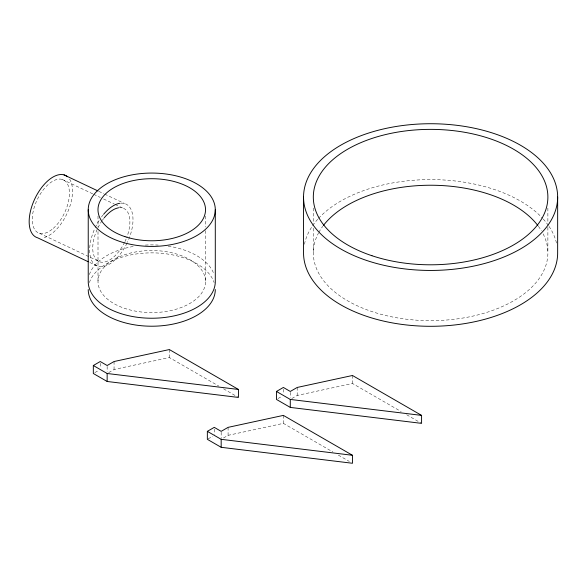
<?xml version="1.0" encoding="UTF-8"?>
<svg xmlns="http://www.w3.org/2000/svg" width="587" height="587" viewBox="0 0 587 587"><rect width="100%" height="100%" fill="white"/><g stroke="black" fill="none" stroke-linecap="round" stroke-linejoin="round"><path stroke-width="0.44" stroke-dasharray="2.94 2.2" d="M94.859 372.606L98.697 370.39M108.683 372.606L114.054 369.502L169.342 357.534L218.819 386.099M208.121 438.885L212.729 436.222M277.996 398.544L281.833 396.328M223.478 437.997L228.086 435.341L283.367 423.366L332.844 451.931M291.812 398.544L297.191 395.44L352.471 383.472L401.163 411.582M98.836 191.362L103.811 193.71M104.633 194.106L124.517 203.513M62.156 179.395L92.812 193.893M93.641 194.282L100.267 197.423M103.576 198.986L114.348 204.085M115.177 204.474L122.632 208.003M39.534 233.318L100.003 261.927M89.833 262.506L98.117 266.425M406.659 414.752L420.798 422.911M223.53 388.821L237.662 396.981M338.339 455.108L349.331 461.455M547.876 208.077L547.876 222.722M547.876 227.301L547.876 252.946M352.471 375.489L352.471 383.472M313.319 208.077L313.319 223.64M313.319 228.218L313.319 252.946M297.191 387.457L297.191 395.44M290.279 392.336L290.279 397.656M283.367 389.232L283.367 393.664M283.367 415.391L283.367 423.366M228.086 427.358L228.086 435.341M221.174 432.237L221.174 438.438M214.262 429.134L214.262 434.453M205.516 216.104L205.516 227.015M205.516 230.647L205.516 281.562A53.755 31.03 0 0 1 124.884 308.432A53.755 31.03 0 0 1 124.884 254.685A53.755 31.03 0 0 1 205.516 281.562M169.342 349.558L169.342 357.534M114.054 361.526L114.054 369.502M107.15 366.405L107.15 371.725M100.238 363.302L100.238 367.733M98.007 216.104L98.007 227.015M98.007 231.557L98.007 281.562M118.435 207.842A29.321 15.174 -64.7 0 1 126.689 237.588M126.066 239.151A29.321 15.174 -64.7 0 1 125.024 241.484M124.649 242.255A29.321 15.174 -64.7 0 1 98.565 261.362A29.321 15.174 -64.7 0 1 97.618 228.453M97.985 227.683A29.321 15.174 -64.7 0 1 101.793 221.123M102.263 220.441A29.321 15.174 -64.7 0 1 103.716 218.481M120.474 203.197A34.207 17.705 -64.7 0 1 127.438 242.299M127.049 243.106A34.207 17.705 -64.7 0 1 96.818 265.948A34.207 17.705 -64.7 0 1 94.83 228.453M95.204 227.639A34.207 17.705 -64.7 0 1 99.504 219.868M101.478 217.007A34.207 17.705 -64.7 0 1 103.019 215.011M69.626 179.16A34.207 17.705 -64.7 0 1 67.145 213.286A34.207 17.705 -64.7 0 1 42.55 238.006M89.385 282.589A63.528 36.673 0 0 1 151.762 252.865A63.528 36.673 0 0 1 214.138 282.589M89.385 274.606A63.528 36.673 0 0 1 133.557 246.423M145.319 245.072A63.528 36.673 0 0 1 158.211 245.072M168.205 246.129A63.528 36.673 0 0 1 214.138 274.606M543.136 233.883A117.275 67.71 0 0 1 429.904 320.656A117.275 67.71 0 0 1 318.462 233.112M318.88 232.349A117.275 67.71 0 0 1 322.791 226.288M538.404 226.288A117.275 67.71 0 0 1 541.434 230.816M304.448 244.243A127.049 73.353 0 0 1 312.181 226.369M312.695 225.621A127.049 73.353 0 0 1 317.919 219.054M318.565 218.349A127.049 73.353 0 0 1 430.601 179.593A127.049 73.353 0 0 1 542.63 218.349M543.276 219.054A127.049 73.353 0 0 1 548.507 225.621M549.014 226.369A127.049 73.353 0 0 1 556.924 245.109M53.27 228.38A29.321 15.174 -64.7 0 0 65.59 181.398A29.321 15.174 -64.7 0 0 33.679 209.288A29.321 15.174 -64.7 0 0 53.27 228.38"/><path stroke-width="0.88" d="M93.326 365.518L100.238 361.526L107.15 365.518L114.054 361.526L169.342 349.558L238.447 389.452L238.447 397.436L107.15 381.477L93.326 373.493L93.326 365.518L107.15 373.493L238.447 389.452M207.35 431.35L214.262 427.358L221.174 431.35L228.086 427.358L283.367 415.391L352.471 455.285L352.471 463.268L221.174 447.309L207.35 439.325L207.35 431.35L221.174 439.325L352.471 455.285M276.455 391.448L283.367 387.457L290.279 391.448L297.191 387.457L352.471 375.489L421.583 415.391L421.583 423.366L290.279 407.407L276.455 399.431L276.455 391.448L290.279 399.431L421.583 415.391M64.042 174.897L98.007 190.966M88.182 261.721L37.649 237.808A34.207 17.705 -64.7 0 1 35.183 198.068A34.207 17.705 -64.7 0 1 67.461 176.702M557.65 197.085A127.049 73.353 0 0 1 367.073 260.613A127.049 73.353 0 0 1 367.073 133.557A127.049 73.353 0 0 1 557.65 197.085L557.65 252.946A127.049 73.353 0 0 1 430.601 326.299A127.049 73.353 0 0 1 303.545 252.946L303.545 197.085M290.279 399.431L290.279 407.407M221.174 439.325L221.174 447.309M215.29 209.742A63.528 36.673 0 0 1 119.997 241.499A63.528 36.673 0 0 1 119.997 177.978A63.528 36.673 0 0 1 215.29 209.742L215.29 281.562A63.528 36.673 0 0 1 151.762 318.235A63.528 36.673 0 0 1 88.233 281.562L88.233 209.742M107.15 373.493L107.15 381.477M103.605 214.299A34.207 17.705 -64.7 0 1 119.616 203.315M104.207 217.858A29.321 15.174 -64.7 0 1 118.435 207.842M215.29 289.538A63.528 36.673 0 0 1 151.762 326.218A63.528 36.673 0 0 1 88.233 289.538M323.356 225.54A117.275 67.71 0 0 1 430.601 185.235A117.275 67.71 0 0 1 537.846 225.54M124.884 236.62A53.755 31.03 0 0 0 205.516 209.742A53.755 31.03 0 0 0 124.884 182.865A53.755 31.03 0 0 0 124.884 236.62M371.96 255.727A117.275 67.71 0 0 0 547.876 197.085A117.275 67.71 0 0 0 371.96 138.444A117.275 67.71 0 0 0 371.96 255.727"/></g></svg>
